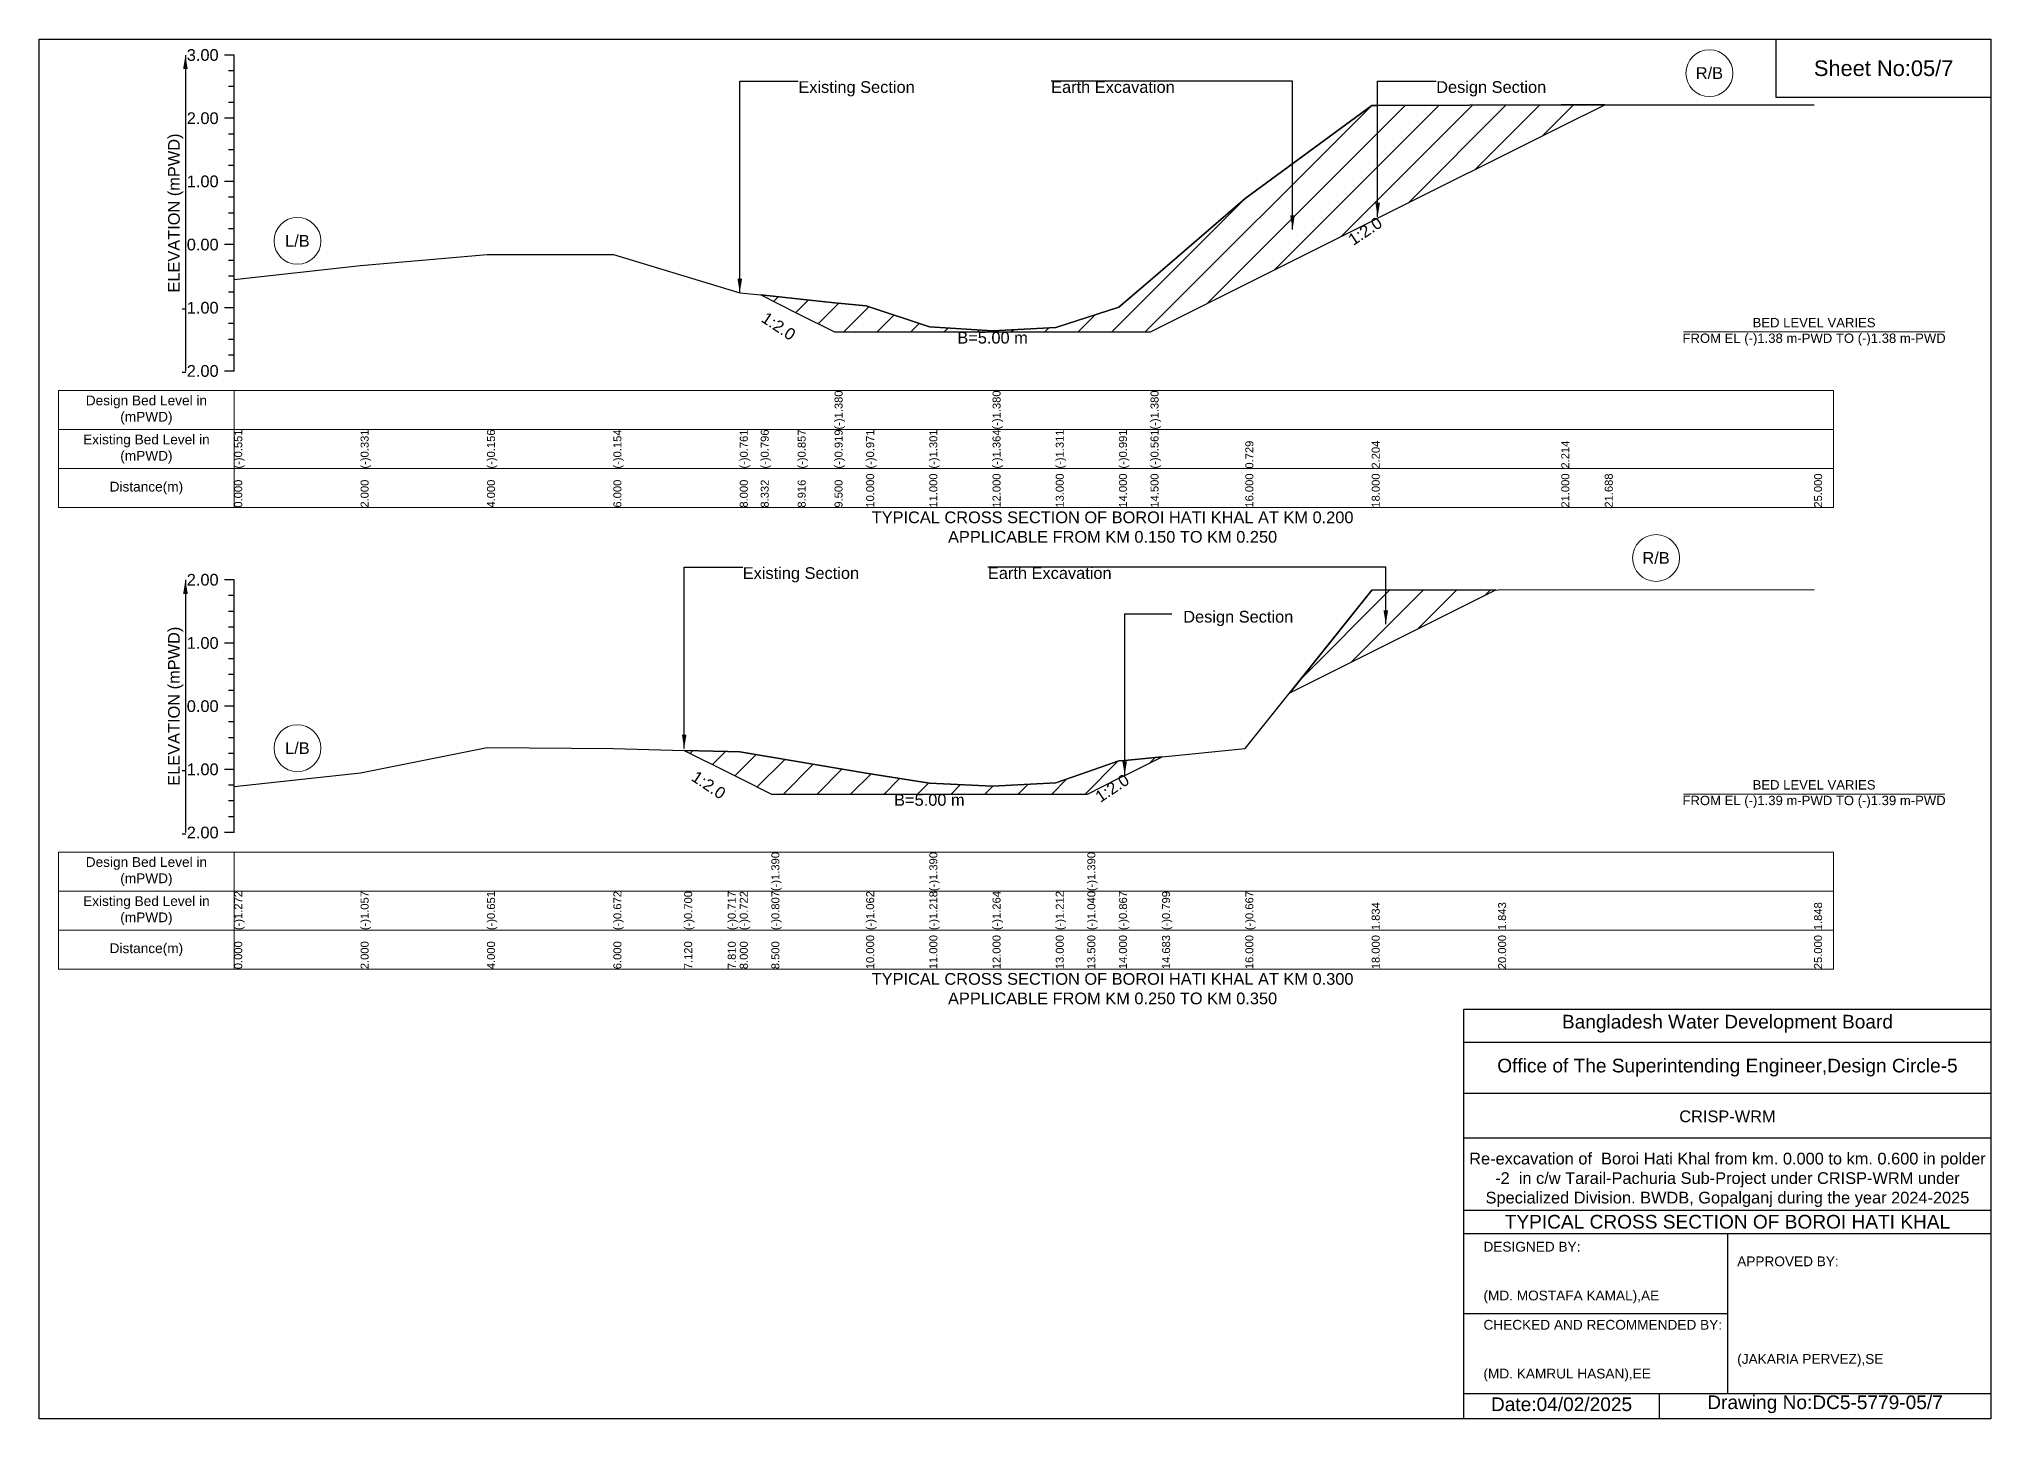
# Model space of a CAD drawing. Header units: inches. Extents: x 91000 to 178000, y -5656 to 8274.
# Drawn here: x 140000 to 148000, y -5656 to 0 of the extents above; entities that cross this region are included whole.
import ezdxf

# ---------------------------------------------------------------- set-up
doc = ezdxf.new("R2010")
doc.units = ezdxf.units.IN
doc.header["$LTSCALE"] = 7
doc.header["$MEASUREMENT"] = 0
for name, color, linetype, lineweight in [('Cross section Data Border', 7, 'Continuous', 9), ('Cross Section Labels', 7, 'Continuous', 9), ('Existing_Bed_Level for Xsection', 7, 'Continuous', 25)]:
    doc.layers.add(name, color=color, linetype=linetype, lineweight=lineweight)
doc.styles.get("Standard").update_dxf_attribs({"font": 'arial.ttf'})
doc.dimstyles.get("Standard").update_dxf_attribs({"dimtxt": 0.18, "dimasz": 0.18, "dimexe": 0.18, "dimexo": 0.0625, "dimgap": 0.09, "dimtad": 0, "dimtih": 1, "dimtoh": 1, "dimdec": 4, "dimzin": 0, "dimdsep": 46, "dimtxsty": 'Standard', "dimcen": 0.09, "dimadec": 0, "dimazin": 0, "dimtfac": 1, "dimtdec": 4, "dimtofl": 0, "dimtmove": 0, "dimatfit": 3, "dimfxl": 1, "dimtolj": 1, "dimtzin": 0, "dimarcsym": 0})

msp = doc.modelspace()

# ---------------------------------------------------------------- hatches: boundary and pattern name
at = {"layer": 'Existing_Bed_Level for Xsection'}
h = msp.add_hatch(dxfattribs=at)
h.set_pattern_fill('ANSI31', color=256, scale=777, style=0)
h.paths.add_polyline_path([(142957.9, -1048.8), (143109.2, -1124.5), (143260.5, -1200.1), (143390, -1200.1), (143649, -1200.1), (143908, -1200.1), (144167, -1200.1), (144426, -1200.1), (144555.5, -1200.1), (144944, -1005.9), (145462, -746.9), (145486.3, -734.7), (146239, -358.4), (146417.2, -269.3), (146239, -269.3), (145486.3, -271.8), (145462, -271.9), (144944, -653.9), (144555.5, -988), (144426, -1099.4), (144167, -1182.3), (143908, -1196), (143649, -1179.7), (143390, -1094.2), (143260.5, -1080.6), (143109.2, -1064.7)])
h = msp.add_hatch(dxfattribs=at)
h.set_pattern_fill('ANSI31', color=256, scale=777, style=0)
h.paths.add_polyline_path([(145125.9, -2679.9), (145462, -2511.8), (145971.1, -2257.3), (145462, -2259.5)])
h = msp.add_hatch(dxfattribs=at)
h.set_pattern_fill('ANSI31', color=256, scale=777, style=0)
h.paths.add_polyline_path([(142644.1, -2915.9), (142822.8, -3005.2), (142872, -3029.8), (143001.5, -3094.6), (143390, -3094.6), (143649, -3094.6), (143908, -3094.6), (144167, -3094.6), (144296.5, -3094.6), (144426, -3029.8), (144449.6, -3018), (144602.8, -2941.4), (144449.6, -2956.7), (144426, -2959.1), (144296.5, -3003.8), (144167, -3048.5), (143908, -3061.9), (143649, -3050), (143390, -3009.6), (143001.5, -2943.6), (142872, -2921.6), (142822.8, -2920.3)])

# ---------------------------------------------------------------- linework, layer by layer
for points in [[(140000, 0), (148000, 0), (148000, -5656), (140000, -5656)], [(147120, 0), (148000, 0), (148000, -240), (147120, -240)]]:
    msp.add_lwpolyline(points, close=True)
for points in [[(145840, -5656), (145840, -3976), (148000, -3976)], [(145840, -4112), (148000, -4112)], [(145840, -4320), (148000, -4320)], [(145840, -4504), (148000, -4504)], [(145840, -4800), (148000, -4800)], [(145840, -4896), (148000, -4896)], [(146920, -4896), (146920, -5552)], [(145840, -5224), (146920, -5224)], [(145840, -5552), (148000, -5552)], [(146640, -5552), (146640, -5656)]]:
    msp.add_lwpolyline(points)
at = {"layer": 'Cross section Data Border'}
for points in [[(140080, -1440.7), (147355, -1440.7), (147355, -1920.7), (140080, -1920.7)], [(140080, -3332.6), (147355, -3332.6), (147355, -3812.6), (140080, -3812.6)]]:
    msp.add_lwpolyline(points, close=True, dxfattribs=at)
for points in [[(140800, -1440.7), (140800, -1920.7)], [(140080, -1600.7), (147355, -1600.7)], [(140080, -1760.7), (147355, -1760.7)], [(140800, -3332.6), (140800, -3812.6)], [(140080, -3492.6), (147355, -3492.6)], [(140080, -3652.6), (147355, -3652.6)]]:
    msp.add_lwpolyline(points, dxfattribs=at)
at = {"layer": 'Cross Section Labels'}
for points in [[(146739.2, -1200.1), (147810.8, -1200.1)], [(146739.2, -3094.6), (147810.8, -3094.6)]]:
    msp.add_lwpolyline(points, dxfattribs=at)
for centre in [(146846.1, -139.8), (141059, -827.4), (146627.5, -2127.1), (141059, -2906.7)]:
    msp.add_circle(centre, 96, dxfattribs=at)
at = {"layer": 'Existing_Bed_Level for Xsection'}
for points in [[(140800, -65.7), (140760, -65.7)], [(140800, -1360.7), (140800, -1101.7), (140800, -842.7), (140800, -583.7), (140800, -324.7), (140800, -65.7)], [(140800, -130.5), (140776, -130.5)], [(140800, -195.2), (140776, -195.2)], [(140800, -260), (140776, -260)], [(140800, -985.4), (141318, -928.5), (141836, -883.1), (142354, -882.6), (142872, -1039.8), (142957.9, -1048.8), (143109.2, -1064.7), (143260.5, -1080.6), (143260.5, -1080.6), (143390, -1094.2), (143649, -1179.7), (143908, -1196), (143908, -1196), (144167, -1182.3), (144426, -1099.4), (144555.5, -988), (144555.5, -988), (144944, -653.9), (145462, -271.9), (145486.3, -271.8), (146239, -269.3), (146417.2, -269.3), (147275, -269.3)], [(140800, -324.7), (140760, -324.7)], [(140800, -389.5), (140776, -389.5)], [(140800, -454.2), (140776, -454.2)], [(140800, -519), (140776, -519)], [(140800, -583.7), (140760, -583.7)], [(140800, -648.5), (140776, -648.5)], [(140800, -713.2), (140776, -713.2)], [(140800, -778), (140776, -778)], [(140800, -842.7), (140760, -842.7)], [(140800, -907.5), (140776, -907.5)], [(140800, -972.2), (140776, -972.2)], [(140800, -1037), (140776, -1037)], [(140800, -1101.7), (140760, -1101.7)], [(140800, -1166.5), (140776, -1166.5)], [(140800, -1231.2), (140776, -1231.2)], [(140800, -1296), (140776, -1296)], [(140800, -1360.7), (140760, -1360.7)], [(140800, -2216.6), (140760, -2216.6)], [(140800, -3252.6), (140800, -2993.6), (140800, -2734.6), (140800, -2475.6), (140800, -2216.6)], [(140800, -2281.3), (140776, -2281.3)], [(140800, -3064), (141318, -3008.3), (141836, -2903.2), (142354, -2908.6), (142644.1, -2915.9), (142822.8, -2920.3), (142872, -2921.6), (143001.5, -2943.6), (143001.5, -2943.6), (143390, -3009.6), (143649, -3050), (143649, -3050), (143908, -3061.9), (144167, -3048.5), (144296.5, -3003.8), (144296.5, -3003.8), (144426, -2959.1), (144449.6, -2956.7), (144602.8, -2941.4), (144944, -2907.3), (145462, -2259.5), (145980, -2257.2), (147275, -2255.9)], [(140800, -2346.1), (140776, -2346.1)], [(140800, -2475.6), (140760, -2475.6)], [(140800, -2410.8), (140776, -2410.8)], [(140800, -2540.3), (140776, -2540.3)], [(140800, -2605.1), (140776, -2605.1)], [(140800, -2669.8), (140776, -2669.8)], [(140800, -2734.6), (140760, -2734.6)], [(140800, -2799.3), (140776, -2799.3)], [(140800, -2864.1), (140776, -2864.1)], [(140800, -2928.8), (140776, -2928.8)], [(140800, -2993.6), (140760, -2993.6)], [(140800, -3058.3), (140776, -3058.3)], [(140800, -3123.1), (140776, -3123.1)], [(140800, -3187.8), (140776, -3187.8)], [(140800, -3252.6), (140760, -3252.6)]]:
    msp.add_lwpolyline(points, dxfattribs=at)
for points in [[(142957.9, -1048.8), (143109.2, -1124.5), (143260.5, -1200.1), (143260.5, -1200.1), (143390, -1200.1), (143649, -1200.1), (143908, -1200.1), (143908, -1200.1), (144167, -1200.1), (144426, -1200.1), (144555.5, -1200.1), (144555.5, -1200.1), (144944, -1005.9), (145462, -746.9), (145486.3, -734.7), (146239, -358.4), (146417.2, -269.3), (146239, -269.3), (145486.3, -271.8), (145462, -271.9), (144944, -653.9), (144555.5, -988), (144555.5, -988), (144426, -1099.4), (144167, -1182.3), (143908, -1196), (143908, -1196), (143649, -1179.7), (143390, -1094.2), (143260.5, -1080.6), (143260.5, -1080.6), (143109.2, -1064.7)], [(145125.9, -2679.9), (145462, -2511.8), (145971.1, -2257.3), (145462, -2259.5)], [(142644.1, -2915.9), (142644.1, -2915.9), (142822.8, -3005.2), (142872, -3029.8), (143001.5, -3094.6), (143001.5, -3094.6), (143390, -3094.6), (143649, -3094.6), (143649, -3094.6), (143908, -3094.6), (144167, -3094.6), (144296.5, -3094.6), (144296.5, -3094.6), (144426, -3029.8), (144449.6, -3018), (144602.8, -2941.4), (144449.6, -2956.7), (144426, -2959.1), (144296.5, -3003.8), (144296.5, -3003.8), (144167, -3048.5), (143908, -3061.9), (143649, -3050), (143649, -3050), (143390, -3009.6), (143001.5, -2943.6), (143001.5, -2943.6), (142872, -2921.6), (142822.8, -2920.3), (142644.1, -2915.9)]]:
    msp.add_lwpolyline(points, close=True, dxfattribs=at)

# ---------------------------------------------------------------- texts
at = {"attachment_point": 5}
for s, insert, char_height in [('Sheet No:05/7', (147560, -120), 64), ('Bangladesh Water Development Board', (146920, -4036), 56), ('Office of The Superintending Engineer,Design Circle-5', (146920, -4216), 56)]:
    msp.add_mtext(s, dxfattribs=dict(at, insert=insert, char_height=char_height))
for s, insert, char_height, width, attachment_point in [('CRISP-WRM', (146920, -4416), 48, 2240, 5), ('Re-excavation of  Boroi Hati Khal from km. 0.000 to km. 0.600 in polder -2  in c/w Tarail-Pachuria Sub-Project under CRISP-WRM under Specialized Division. BWDB, Gopalganj during the year 2024-2025', (146920, -4676), 48, 2160, 5), ('TYPICAL CROSS SECTION OF BOROI HATI KHAL', (146920, -4848), 56, 2240, 5), ('DESIGNED BY:^J^J^J(MD. MOSTAFA KAMAL),AE', (145920, -5056), 40, 1120, 4), ('APPROVED BY:^J^J^J^J^J^J(JAKARIA PERVEZ),SE', (146960, -5216), 40, 1120, 4), ('CHECKED AND RECOMMENDED BY:^J^J^J(MD. KAMRUL HASAN),EE', (145920, -5376), 40, 1120, 4), ('Date:04/02/2025', (146240, -5596), 56, 1120, 5), ('Drawing No:DC5-5779-05/7', (147320, -5596), 56, 1760, 5)]:
    msp.add_mtext(s, dxfattribs=dict(insert=insert, char_height=char_height, width=width, attachment_point=attachment_point))
at = {"layer": 'Cross section Data Border', "char_height": 40, "width": 640, "attachment_point": 5}
for s, insert in [('Design Bed Level in (mPWD)', (140440, -1520.7)), ('Existing Bed Level in (mPWD)', (140440, -1680.7)), ('Distance(m)', (140440, -1840.7)), ('Design Bed Level in (mPWD)', (140440, -3412.6)), ('Existing Bed Level in (mPWD)', (140440, -3572.6)), ('Distance(m)', (140440, -3732.6))]:
    msp.add_mtext(s, dxfattribs=dict(at, insert=insert))
at = {"layer": 'Cross Section Labels'}
for s, insert, char_height, attachment_point in [('R/B', (146846.1, -139.8), 48, 5), ('Existing Section', (143112, -172.7), 48, 1), ('Earth Excavation', (144148, -172.7), 48, 1), ('Design Section', (145726.3, -172.7), 48, 1), ('L/B', (141059, -827.4), 48, 5), ('B=5.00 m', (143908, -1200.1), 48, 2), ('BED LEVEL VARIES ^JFROM EL (-)1.38 m-PWD TO (-)1.38 m-PWD', (147275, -1200.1), 38.4, 5), ('TYPICAL CROSS SECTION OF BOROI HATI KHAL AT KM 0.200^JAPPLICABLE FROM KM 0.150 TO KM 0.250', (144400, -2000.7), 48, 5), ('R/B', (146627.5, -2127.1), 48, 5), ('Existing Section', (142884.1, -2164.8), 48, 1), ('Earth Excavation', (143889, -2164.8), 48, 1), ('Design Section', (144689.6, -2343.7), 48, 1), ('L/B', (141059, -2906.7), 48, 5), ('BED LEVEL VARIES ^JFROM EL (-)1.39 m-PWD TO (-)1.39 m-PWD', (147275, -3094.6), 38.4, 5), ('B=5.00 m', (143649, -3094.6), 48, 2), ('TYPICAL CROSS SECTION OF BOROI HATI KHAL AT KM 0.300^JAPPLICABLE FROM KM 0.250 TO KM 0.350', (144400, -3892.6), 48, 5)]:
    msp.add_mtext(s, dxfattribs=dict(at, insert=insert, char_height=char_height, attachment_point=attachment_point))
at = {"layer": 'Cross Section Labels', "char_height": 48, "attachment_point": 2}
for insert, rotation in [((145421.6, -767.1), 33.69007), ((143044.4, -1156.9), 326.30993), ((142758, -3037.6), 326.30993), ((144384.9, -3050.4), 33.69007)]:
    msp.add_mtext('1:2.0', dxfattribs=dict(at, insert=insert, rotation=rotation))
at = {"layer": 'Existing_Bed_Level for Xsection', "char_height": 48, "attachment_point": 6}
for s, insert in [('3.00', (140736, -65.7)), ('2.00', (140736, -324.7)), ('1.00', (140736, -583.7)), ('0.00', (140736, -842.7)), ('-1.00', (140736, -1101.7)), ('-2.00', (140736, -1360.7)), ('2.00', (140736, -2216.6)), ('1.00', (140736, -2475.6)), ('0.00', (140736, -2734.6)), ('-1.00', (140736, -2993.6)), ('-2.00', (140736, -3252.6))]:
    msp.add_mtext(s, dxfattribs=dict(at, insert=insert))
at = {"layer": 'Existing_Bed_Level for Xsection', "rotation": 90}
for s, insert, char_height, attachment_point in [('ELEVATION (mPWD)', (140560, -713.2), 48, 5), ('(-)1.380', (143260.5, -1600.7), 32.8, 1), ('(-)1.380', (143908, -1600.7), 32.8, 1), ('(-)1.380', (144555.5, -1600.7), 32.8, 1), ('(-)0.551', (140800, -1760.7), 32.8, 1), ('(-)0.331', (141318, -1760.7), 32.8, 1), ('(-)0.156', (141836, -1760.7), 32.8, 1), ('(-)0.154', (142354, -1760.7), 32.8, 1), ('(-)0.761', (142872, -1760.7), 32.8, 1), ('(-)0.796', (142957.9, -1760.7), 32.8, 1), ('(-)0.857', (143109.2, -1760.7), 32.8, 1), ('(-)0.919', (143260.5, -1760.7), 32.8, 1), ('(-)0.971', (143390, -1760.7), 32.8, 1), ('(-)1.301', (143649, -1760.7), 32.8, 1), ('(-)1.364', (143908, -1760.7), 32.8, 1), ('(-)1.311', (144167, -1760.7), 32.8, 1), ('(-)0.991', (144426, -1760.7), 32.8, 1), ('(-)0.561', (144555.5, -1760.7), 32.8, 1), ('0.729', (144944, -1760.7), 32.8, 1), ('2.204', (145462, -1760.7), 32.8, 1), ('2.214', (146239, -1760.7), 32.8, 1), ('0.000', (140800, -1920.7), 32.8, 1), ('2.000', (141318, -1920.7), 32.8, 1), ('4.000', (141836, -1920.7), 32.8, 1), ('6.000', (142354, -1920.7), 32.8, 1), ('8.000', (142872, -1920.7), 32.8, 1), ('8.332', (142957.9, -1920.7), 32.8, 1), ('8.916', (143109.2, -1920.7), 32.8, 1), ('9.500', (143260.5, -1920.7), 32.8, 1), ('10.000', (143390, -1920.7), 32.8, 1), ('11.000', (143649, -1920.7), 32.8, 1), ('12.000', (143908, -1920.7), 32.8, 1), ('13.000', (144167, -1920.7), 32.8, 1), ('14.000', (144426, -1920.7), 32.8, 1), ('14.500', (144555.5, -1920.7), 32.8, 1), ('16.000', (144944, -1920.7), 32.8, 1), ('18.000', (145462, -1920.7), 32.8, 1), ('21.000', (146239, -1920.7), 32.8, 1), ('21.688', (146417.2, -1920.7), 32.8, 1), ('25.000', (147275, -1920.7), 32.8, 1), ('ELEVATION (mPWD)', (140560, -2734.6), 48, 5), ('(-)1.390', (143001.5, -3492.6), 32.8, 1), ('(-)1.390', (143649, -3492.6), 32.8, 1), ('(-)1.390', (144296.5, -3492.6), 32.8, 1), ('(-)1.272', (140800, -3652.6), 32.8, 1), ('(-)1.057', (141318, -3652.6), 32.8, 1), ('(-)0.651', (141836, -3652.6), 32.8, 1), ('(-)0.672', (142354, -3652.6), 32.8, 1), ('(-)0.700', (142644.1, -3652.6), 32.8, 1), ('(-)0.717', (142822.8, -3652.6), 32.8, 1), ('(-)0.722', (142872, -3652.6), 32.8, 1), ('(-)0.807', (143001.5, -3652.6), 32.8, 1), ('(-)1.062', (143390, -3652.6), 32.8, 1), ('(-)1.218', (143649, -3652.6), 32.8, 1), ('(-)1.264', (143908, -3652.6), 32.8, 1), ('(-)1.212', (144167, -3652.6), 32.8, 1), ('(-)1.040', (144296.5, -3652.6), 32.8, 1), ('(-)0.867', (144426, -3652.6), 32.8, 1), ('(-)0.799', (144602.8, -3652.6), 32.8, 1), ('(-)0.667', (144944, -3652.6), 32.8, 1), ('1.834', (145462, -3652.6), 32.8, 1), ('1.843', (145980, -3652.6), 32.8, 1), ('1.848', (147275, -3652.6), 32.8, 1), ('10.000', (143390, -3812.6), 32.8, 1), ('11.000', (143649, -3812.6), 32.8, 1), ('12.000', (143908, -3812.6), 32.8, 1), ('13.000', (144167, -3812.6), 32.8, 1), ('13.500', (144296.5, -3812.6), 32.8, 1), ('14.000', (144426, -3812.6), 32.8, 1), ('14.683', (144602.8, -3812.6), 32.8, 1), ('16.000', (144944, -3812.6), 32.8, 1), ('18.000', (145462, -3812.6), 32.8, 1), ('20.000', (145980, -3812.6), 32.8, 1), ('25.000', (147275, -3812.6), 32.8, 1), ('0.000', (140800, -3812.6), 32.8, 1), ('2.000', (141318, -3812.6), 32.8, 1), ('4.000', (141836, -3812.6), 32.8, 1), ('6.000', (142354, -3812.6), 32.8, 1), ('7.120', (142644.1, -3812.6), 32.8, 1), ('7.810', (142822.8, -3812.6), 32.8, 1), ('8.000', (142872, -3812.6), 32.8, 1), ('8.500', (143001.5, -3812.6), 32.8, 1)]:
    msp.add_mtext(s, dxfattribs=dict(at, insert=insert, char_height=char_height, attachment_point=attachment_point))

# ---------------------------------------------------------------- leaders
at = {"layer": 'Cross Section Labels', "annotation_type": 0, "has_hookline": 1}
for points, hookline_direction, text_width in [([(142872, -1039.8), (142872, -172.7), (143111.9, -172.7)], 0, 467.2), ([(145137.5, -780.2), (145137.5, -172.7), (144148.1, -172.7)], 1, 497), ([(145486.3, -728.6), (145486.3, -172.7), (145726.3, -172.7)], 0, 441.2), ([(142644.1, -2908.6), (142644.1, -2164.8), (142884, -2164.8)], 0, 467.2), ([(145519.7, -2398.9), (145519.7, -2164.8), (143889.1, -2164.8)], 1, 497), ([(144449.6, -3018), (144449.6, -2355.5), (144642.4, -2355.5)], 0, 441.2)]:
    msp.add_leader(points, dimstyle='Standard', override={"dimasz": 57.6}, dxfattribs=dict(at, hookline_direction=hookline_direction, text_width=text_width))
at = {"layer": 'Existing_Bed_Level for Xsection'}
for points in [[(140600, -65.7), (140600, -1360.7)], [(140600, -2216.6), (140600, -3252.6)]]:
    msp.add_leader(points, dimstyle='Standard', override={"dimasz": 57.6}, dxfattribs=at)

doc.saveas('drawing.dxf')
